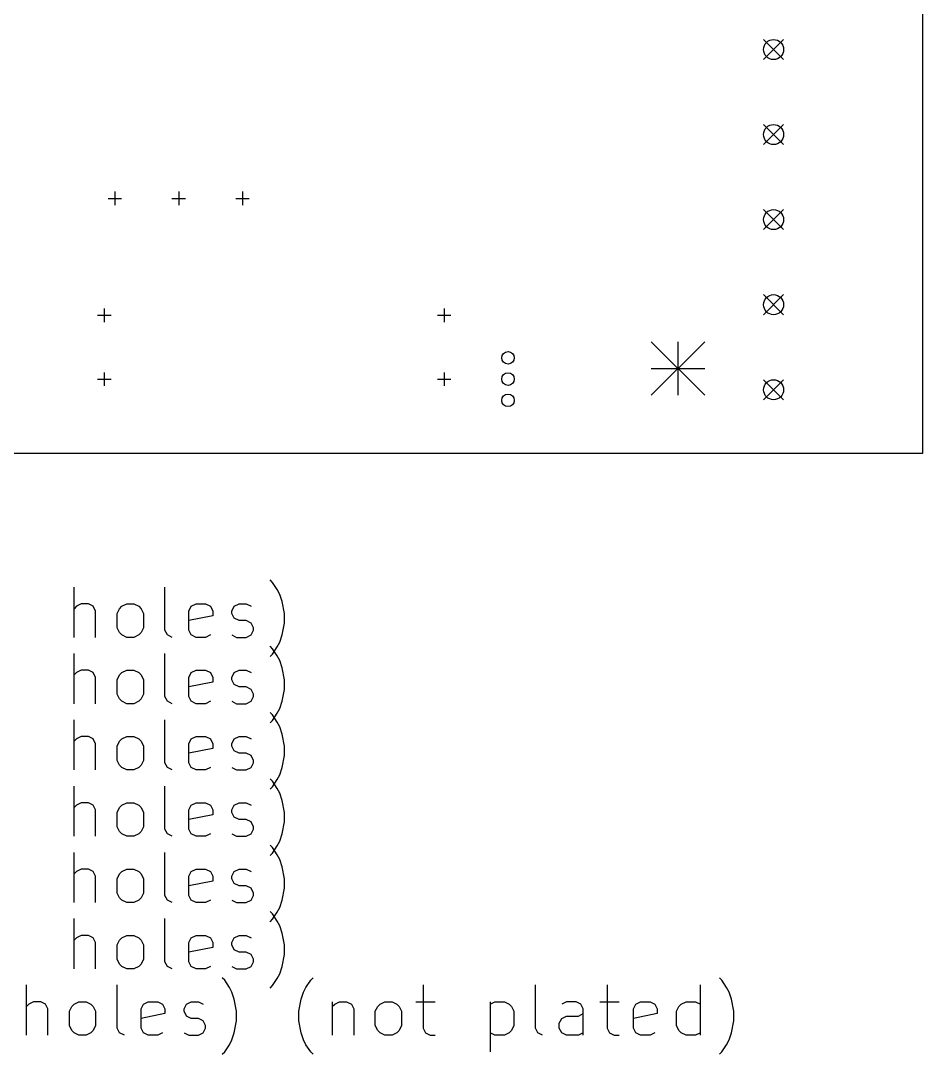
# Model space of a CAD drawing. Extents: x 65 to 175, y -154 to -27.
# Drawn here: x 121.4 to 175.3, y -154 to -92.3 of the extents above; entities that cross this region are included whole.
import ezdxf

# ---------------------------------------------------------------- set-up
doc = ezdxf.new("R2010")
doc.units = 0
doc.layers.add('BLACK', color=7, linetype='CONTINUOUS')

msp = doc.modelspace()

# ---------------------------------------------------------------- linework, layer by layer
at = {"layer": 'BLACK', "linetype": 'CONTINUOUS'}
for p, q in [((175.26, -26.67), (175.26, -118.11)), ((165.77, -93.38), (166.97, -94.58)), ((166.97, -93.38), (165.77, -94.58)), ((165.77, -98.46), (166.97, -99.66)), ((166.97, -98.46), (165.77, -99.66)), ((127, -102.47), (127, -103.27)), ((130.81, -102.47), (130.81, -103.27)), ((134.62, -102.47), (134.62, -103.27)), ((126.6, -102.87), (127.4, -102.87)), ((130.41, -102.87), (131.21, -102.87)), ((134.22, -102.87), (135.02, -102.87)), ((165.77, -103.54), (166.97, -104.74)), ((166.97, -103.54), (165.77, -104.74)), ((165.77, -108.62), (166.97, -109.82)), ((166.97, -108.62), (165.77, -109.82)), ((125.965, -109.855), (126.765, -109.855)), ((126.365, -109.455), (126.365, -110.255)), ((146.285, -109.855), (147.085, -109.855)), ((146.685, -109.455), (146.685, -110.255)), ((159.055, -111.43), (162.255, -114.63)), ((162.255, -111.43), (159.055, -114.63)), ((160.655, -111.43), (160.655, -114.63)), ((126.365, -113.265), (126.365, -114.065)), ((146.685, -113.265), (146.685, -114.065)), ((159.055, -113.03), (162.255, -113.03)), ((125.965, -113.665), (126.765, -113.665)), ((146.285, -113.665), (147.085, -113.665)), ((165.77, -113.7), (166.97, -114.9)), ((166.97, -113.7), (165.77, -114.9)), ((175.26, -118.11), (68.58, -118.11)), ((136.419, -125.806), (136.276, -125.664)), ((136.705, -126.235), (136.419, -125.806)), ((124.562, -129.092), (124.562, -126.092)), ((129.991, -128.664), (129.991, -126.092)), ((136.848, -126.521), (136.705, -126.235)), ((136.991, -126.949), (136.848, -126.521)), ((124.991, -127.092), (124.705, -127.235)), ((125.419, -127.092), (124.991, -127.092)), ((125.705, -127.235), (125.419, -127.092)), ((127.419, -127.235), (127.705, -127.092)), ((127.705, -127.092), (128.134, -127.092)), ((128.134, -127.092), (128.419, -127.235)), ((131.562, -127.235), (131.848, -127.092)), ((131.848, -127.092), (132.419, -127.092)), ((132.419, -127.092), (132.705, -127.235)), ((134.134, -127.235), (134.419, -127.092)), ((134.419, -127.092), (134.848, -127.092)), ((134.848, -127.092), (135.134, -127.235)), ((137.134, -127.664), (136.991, -126.949)), ((124.705, -127.235), (124.562, -127.378)), ((125.848, -127.521), (125.705, -127.235)), ((125.848, -129.092), (125.848, -127.521)), ((127.134, -127.664), (127.276, -127.378)), ((127.134, -128.521), (127.134, -127.664)), ((127.276, -127.378), (127.419, -127.235)), ((128.419, -127.235), (128.562, -127.378)), ((128.562, -127.378), (128.705, -127.664)), ((128.705, -127.664), (128.705, -128.521)), ((131.419, -127.521), (131.562, -127.235)), ((131.419, -128.664), (131.419, -127.521)), ((132.705, -127.235), (132.848, -127.521)), ((132.848, -127.521), (132.848, -127.806)), ((133.991, -127.521), (134.134, -127.235)), ((133.991, -127.664), (133.991, -127.521)), ((134.134, -127.949), (133.991, -127.664)), ((137.134, -128.235), (137.134, -127.664)), ((132.848, -127.806), (131.419, -128.092)), ((134.419, -128.092), (134.134, -127.949)), ((134.848, -128.092), (134.419, -128.092)), ((135.134, -128.235), (134.848, -128.092)), ((135.276, -128.521), (135.134, -128.235)), ((136.991, -128.949), (137.134, -128.235)), ((127.276, -128.806), (127.134, -128.521)), ((127.419, -128.949), (127.276, -128.806)), ((127.705, -129.092), (127.419, -128.949)), ((128.419, -128.949), (128.134, -129.092)), ((128.562, -128.806), (128.419, -128.949)), ((128.705, -128.521), (128.562, -128.806)), ((130.134, -128.949), (129.991, -128.664)), ((130.419, -129.092), (130.134, -128.949)), ((131.562, -128.949), (131.419, -128.664)), ((131.848, -129.092), (131.562, -128.949)), ((132.705, -128.949), (132.419, -129.092)), ((133.991, -128.949), (134.276, -129.092)), ((134.848, -129.092), (135.134, -128.949)), ((135.134, -128.949), (135.276, -128.664)), ((135.276, -128.664), (135.276, -128.521)), ((136.848, -129.378), (136.991, -128.949)), ((128.134, -129.092), (127.705, -129.092)), ((132.419, -129.092), (131.848, -129.092)), ((134.276, -129.092), (134.848, -129.092)), ((136.419, -129.766), (136.276, -129.624)), ((136.705, -129.664), (136.848, -129.378)), ((124.562, -133.052), (124.562, -130.052)), ((129.991, -132.624), (129.991, -130.052)), ((136.276, -130.235), (136.419, -130.092)), ((136.419, -130.092), (136.705, -129.664)), ((136.705, -130.195), (136.419, -129.766)), ((136.848, -130.481), (136.705, -130.195)), ((136.991, -130.909), (136.848, -130.481)), ((124.705, -131.195), (124.562, -131.338)), ((124.991, -131.052), (124.705, -131.195)), ((125.419, -131.052), (124.991, -131.052)), ((125.705, -131.195), (125.419, -131.052)), ((125.848, -131.481), (125.705, -131.195)), ((125.848, -133.052), (125.848, -131.481)), ((127.134, -131.624), (127.276, -131.338)), ((127.276, -131.338), (127.419, -131.195)), ((127.419, -131.195), (127.705, -131.052)), ((127.705, -131.052), (128.134, -131.052)), ((128.134, -131.052), (128.419, -131.195)), ((128.419, -131.195), (128.562, -131.338)), ((128.562, -131.338), (128.705, -131.624)), ((131.419, -131.481), (131.562, -131.195)), ((131.419, -132.624), (131.419, -131.481)), ((131.562, -131.195), (131.848, -131.052)), ((131.848, -131.052), (132.419, -131.052)), ((132.419, -131.052), (132.705, -131.195)), ((132.705, -131.195), (132.848, -131.481)), ((132.848, -131.481), (132.848, -131.766)), ((133.991, -131.481), (134.134, -131.195)), ((133.991, -131.624), (133.991, -131.481)), ((134.134, -131.195), (134.419, -131.052)), ((134.419, -131.052), (134.848, -131.052)), ((134.848, -131.052), (135.134, -131.195)), ((137.134, -131.624), (136.991, -130.909)), ((127.134, -132.481), (127.134, -131.624)), ((128.705, -131.624), (128.705, -132.481)), ((132.848, -131.766), (131.419, -132.052)), ((134.134, -131.909), (133.991, -131.624)), ((134.419, -132.052), (134.134, -131.909)), ((134.848, -132.052), (134.419, -132.052)), ((135.134, -132.195), (134.848, -132.052)), ((137.134, -132.195), (137.134, -131.624)), ((127.276, -132.766), (127.134, -132.481)), ((128.705, -132.481), (128.562, -132.766)), ((130.134, -132.909), (129.991, -132.624)), ((131.562, -132.909), (131.419, -132.624)), ((135.276, -132.481), (135.134, -132.195)), ((135.134, -132.909), (135.276, -132.624)), ((135.276, -132.624), (135.276, -132.481)), ((136.991, -132.909), (137.134, -132.195)), ((127.419, -132.909), (127.276, -132.766)), ((127.705, -133.052), (127.419, -132.909)), ((128.134, -133.052), (127.705, -133.052)), ((128.419, -132.909), (128.134, -133.052)), ((128.562, -132.766), (128.419, -132.909)), ((130.419, -133.052), (130.134, -132.909)), ((131.848, -133.052), (131.562, -132.909)), ((132.419, -133.052), (131.848, -133.052)), ((132.705, -132.909), (132.419, -133.052)), ((133.991, -132.909), (134.276, -133.052)), ((134.276, -133.052), (134.848, -133.052)), ((134.848, -133.052), (135.134, -132.909)), ((136.705, -133.624), (136.848, -133.338)), ((136.848, -133.338), (136.991, -132.909)), ((136.419, -133.726), (136.276, -133.584)), ((136.419, -134.052), (136.705, -133.624)), ((136.705, -134.155), (136.419, -133.726)), ((124.562, -137.012), (124.562, -134.012)), ((129.991, -136.584), (129.991, -134.012)), ((136.276, -134.195), (136.419, -134.052)), ((136.848, -134.441), (136.705, -134.155)), ((136.991, -134.869), (136.848, -134.441)), ((124.705, -135.155), (124.562, -135.298)), ((124.991, -135.012), (124.705, -135.155)), ((125.419, -135.012), (124.991, -135.012)), ((125.705, -135.155), (125.419, -135.012)), ((125.848, -135.441), (125.705, -135.155)), ((127.276, -135.298), (127.419, -135.155)), ((127.419, -135.155), (127.705, -135.012)), ((127.705, -135.012), (128.134, -135.012)), ((128.134, -135.012), (128.419, -135.155)), ((128.419, -135.155), (128.562, -135.298)), ((131.419, -135.441), (131.562, -135.155)), ((131.562, -135.155), (131.848, -135.012)), ((131.848, -135.012), (132.419, -135.012)), ((132.419, -135.012), (132.705, -135.155)), ((132.705, -135.155), (132.848, -135.441)), ((133.991, -135.441), (134.134, -135.155)), ((134.134, -135.155), (134.419, -135.012)), ((134.419, -135.012), (134.848, -135.012)), ((134.848, -135.012), (135.134, -135.155)), ((137.134, -135.584), (136.991, -134.869)), ((125.848, -137.012), (125.848, -135.441)), ((127.134, -135.584), (127.276, -135.298)), ((127.134, -136.441), (127.134, -135.584)), ((128.562, -135.298), (128.705, -135.584)), ((128.705, -135.584), (128.705, -136.441)), ((131.419, -136.584), (131.419, -135.441)), ((132.848, -135.726), (131.419, -136.012)), ((132.848, -135.441), (132.848, -135.726)), ((133.991, -135.584), (133.991, -135.441)), ((134.134, -135.869), (133.991, -135.584)), ((137.134, -136.155), (137.134, -135.584)), ((134.419, -136.012), (134.134, -135.869)), ((134.848, -136.012), (134.419, -136.012)), ((135.134, -136.155), (134.848, -136.012)), ((135.276, -136.441), (135.134, -136.155)), ((136.991, -136.869), (137.134, -136.155)), ((127.276, -136.726), (127.134, -136.441)), ((127.419, -136.869), (127.276, -136.726)), ((127.705, -137.012), (127.419, -136.869)), ((128.134, -137.012), (127.705, -137.012)), ((128.419, -136.869), (128.134, -137.012)), ((128.562, -136.726), (128.419, -136.869)), ((128.705, -136.441), (128.562, -136.726)), ((130.134, -136.869), (129.991, -136.584)), ((130.419, -137.012), (130.134, -136.869)), ((131.562, -136.869), (131.419, -136.584)), ((131.848, -137.012), (131.562, -136.869)), ((132.419, -137.012), (131.848, -137.012)), ((132.705, -136.869), (132.419, -137.012)), ((133.991, -136.869), (134.276, -137.012)), ((134.276, -137.012), (134.848, -137.012)), ((134.848, -137.012), (135.134, -136.869)), ((135.134, -136.869), (135.276, -136.584)), ((135.276, -136.584), (135.276, -136.441)), ((136.848, -137.298), (136.991, -136.869)), ((136.419, -137.686), (136.276, -137.544)), ((136.419, -138.012), (136.705, -137.584)), ((136.705, -137.584), (136.848, -137.298)), ((124.562, -140.972), (124.562, -137.972)), ((129.991, -140.544), (129.991, -137.972)), ((136.276, -138.155), (136.419, -138.012)), ((136.705, -138.115), (136.419, -137.686)), ((136.848, -138.401), (136.705, -138.115)), ((136.991, -138.829), (136.848, -138.401)), ((137.134, -139.544), (136.991, -138.829)), ((124.705, -139.115), (124.562, -139.258)), ((124.991, -138.972), (124.705, -139.115)), ((125.419, -138.972), (124.991, -138.972)), ((125.705, -139.115), (125.419, -138.972)), ((125.848, -139.401), (125.705, -139.115)), ((125.848, -140.972), (125.848, -139.401)), ((127.134, -139.544), (127.276, -139.258)), ((127.276, -139.258), (127.419, -139.115)), ((127.419, -139.115), (127.705, -138.972)), ((127.705, -138.972), (128.134, -138.972)), ((128.134, -138.972), (128.419, -139.115)), ((128.419, -139.115), (128.562, -139.258)), ((128.562, -139.258), (128.705, -139.544)), ((131.419, -139.401), (131.562, -139.115)), ((131.419, -140.544), (131.419, -139.401)), ((131.562, -139.115), (131.848, -138.972)), ((131.848, -138.972), (132.419, -138.972)), ((132.419, -138.972), (132.705, -139.115)), ((132.705, -139.115), (132.848, -139.401)), ((132.848, -139.401), (132.848, -139.686)), ((133.991, -139.401), (134.134, -139.115)), ((133.991, -139.544), (133.991, -139.401)), ((134.134, -139.115), (134.419, -138.972)), ((134.419, -138.972), (134.848, -138.972)), ((134.848, -138.972), (135.134, -139.115)), ((127.134, -140.401), (127.134, -139.544)), ((128.705, -139.544), (128.705, -140.401)), ((132.848, -139.686), (131.419, -139.972)), ((134.134, -139.829), (133.991, -139.544)), ((134.419, -139.972), (134.134, -139.829)), ((134.848, -139.972), (134.419, -139.972)), ((135.134, -140.115), (134.848, -139.972)), ((135.276, -140.401), (135.134, -140.115)), ((136.991, -140.829), (137.134, -140.115)), ((137.134, -140.115), (137.134, -139.544)), ((127.276, -140.686), (127.134, -140.401)), ((127.419, -140.829), (127.276, -140.686)), ((128.562, -140.686), (128.419, -140.829)), ((128.705, -140.401), (128.562, -140.686)), ((130.134, -140.829), (129.991, -140.544)), ((131.562, -140.829), (131.419, -140.544)), ((135.134, -140.829), (135.276, -140.544)), ((135.276, -140.544), (135.276, -140.401)), ((127.705, -140.972), (127.419, -140.829)), ((128.134, -140.972), (127.705, -140.972)), ((128.419, -140.829), (128.134, -140.972)), ((130.419, -140.972), (130.134, -140.829)), ((131.848, -140.972), (131.562, -140.829)), ((132.419, -140.972), (131.848, -140.972)), ((132.705, -140.829), (132.419, -140.972)), ((133.991, -140.829), (134.276, -140.972)), ((134.276, -140.972), (134.848, -140.972)), ((134.848, -140.972), (135.134, -140.829)), ((136.705, -141.544), (136.848, -141.258)), ((136.848, -141.258), (136.991, -140.829)), ((124.562, -144.932), (124.562, -141.932)), ((129.991, -144.504), (129.991, -141.932)), ((136.419, -141.646), (136.276, -141.504)), ((136.276, -142.115), (136.419, -141.972)), ((136.419, -141.972), (136.705, -141.544)), ((136.705, -142.075), (136.419, -141.646)), ((136.848, -142.361), (136.705, -142.075)), ((136.991, -142.789), (136.848, -142.361)), ((124.705, -143.075), (124.562, -143.218)), ((124.991, -142.932), (124.705, -143.075)), ((125.419, -142.932), (124.991, -142.932)), ((125.705, -143.075), (125.419, -142.932)), ((125.848, -143.361), (125.705, -143.075)), ((127.134, -143.504), (127.276, -143.218)), ((127.276, -143.218), (127.419, -143.075)), ((127.419, -143.075), (127.705, -142.932)), ((127.705, -142.932), (128.134, -142.932)), ((128.134, -142.932), (128.419, -143.075)), ((128.419, -143.075), (128.562, -143.218)), ((128.562, -143.218), (128.705, -143.504)), ((131.419, -143.361), (131.562, -143.075)), ((131.562, -143.075), (131.848, -142.932)), ((131.848, -142.932), (132.419, -142.932)), ((132.419, -142.932), (132.705, -143.075)), ((132.705, -143.075), (132.848, -143.361)), ((133.991, -143.361), (134.134, -143.075)), ((134.134, -143.075), (134.419, -142.932)), ((134.419, -142.932), (134.848, -142.932)), ((134.848, -142.932), (135.134, -143.075)), ((137.134, -143.504), (136.991, -142.789)), ((125.848, -144.932), (125.848, -143.361)), ((127.134, -144.361), (127.134, -143.504)), ((128.705, -143.504), (128.705, -144.361)), ((131.419, -144.504), (131.419, -143.361)), ((132.848, -143.646), (131.419, -143.932)), ((132.848, -143.361), (132.848, -143.646)), ((133.991, -143.504), (133.991, -143.361)), ((134.134, -143.789), (133.991, -143.504)), ((134.419, -143.932), (134.134, -143.789)), ((137.134, -144.075), (137.134, -143.504)), ((127.276, -144.646), (127.134, -144.361)), ((128.705, -144.361), (128.562, -144.646)), ((134.848, -143.932), (134.419, -143.932)), ((135.134, -144.075), (134.848, -143.932)), ((135.276, -144.361), (135.134, -144.075)), ((135.276, -144.504), (135.276, -144.361)), ((136.991, -144.789), (137.134, -144.075)), ((127.419, -144.789), (127.276, -144.646)), ((127.705, -144.932), (127.419, -144.789)), ((128.134, -144.932), (127.705, -144.932)), ((128.419, -144.789), (128.134, -144.932)), ((128.562, -144.646), (128.419, -144.789)), ((130.134, -144.789), (129.991, -144.504)), ((130.419, -144.932), (130.134, -144.789)), ((131.562, -144.789), (131.419, -144.504)), ((131.848, -144.932), (131.562, -144.789)), ((132.419, -144.932), (131.848, -144.932)), ((132.705, -144.789), (132.419, -144.932)), ((133.991, -144.789), (134.276, -144.932)), ((134.276, -144.932), (134.848, -144.932)), ((134.848, -144.932), (135.134, -144.789)), ((135.134, -144.789), (135.276, -144.504)), ((136.848, -145.218), (136.991, -144.789)), ((136.419, -145.606), (136.276, -145.464)), ((136.419, -145.932), (136.705, -145.504)), ((136.705, -146.035), (136.419, -145.606)), ((136.705, -145.504), (136.848, -145.218)), ((124.562, -148.892), (124.562, -145.892)), ((129.991, -148.464), (129.991, -145.892)), ((136.276, -146.075), (136.419, -145.932)), ((136.848, -146.321), (136.705, -146.035)), ((124.991, -146.892), (124.705, -147.035)), ((125.419, -146.892), (124.991, -146.892)), ((125.705, -147.035), (125.419, -146.892)), ((127.419, -147.035), (127.705, -146.892)), ((127.705, -146.892), (128.134, -146.892)), ((128.134, -146.892), (128.419, -147.035)), ((131.562, -147.035), (131.848, -146.892)), ((131.848, -146.892), (132.419, -146.892)), ((132.419, -146.892), (132.705, -147.035)), ((134.134, -147.035), (134.419, -146.892)), ((134.419, -146.892), (134.848, -146.892)), ((134.848, -146.892), (135.134, -147.035)), ((136.991, -146.749), (136.848, -146.321)), ((137.134, -147.464), (136.991, -146.749)), ((124.705, -147.035), (124.562, -147.178)), ((125.848, -147.321), (125.705, -147.035)), ((125.848, -148.892), (125.848, -147.321)), ((127.134, -147.464), (127.276, -147.178)), ((127.134, -148.321), (127.134, -147.464)), ((127.276, -147.178), (127.419, -147.035)), ((128.419, -147.035), (128.562, -147.178)), ((128.562, -147.178), (128.705, -147.464)), ((128.705, -147.464), (128.705, -148.321)), ((131.419, -147.321), (131.562, -147.035)), ((131.419, -148.464), (131.419, -147.321)), ((132.705, -147.035), (132.848, -147.321)), ((132.848, -147.321), (132.848, -147.606)), ((133.991, -147.321), (134.134, -147.035)), ((133.991, -147.464), (133.991, -147.321)), ((134.134, -147.749), (133.991, -147.464)), ((137.134, -148.035), (137.134, -147.464)), ((132.848, -147.606), (131.419, -147.892)), ((134.419, -147.892), (134.134, -147.749)), ((134.848, -147.892), (134.419, -147.892)), ((135.134, -148.035), (134.848, -147.892)), ((135.276, -148.321), (135.134, -148.035)), ((136.991, -148.749), (137.134, -148.035)), ((127.276, -148.606), (127.134, -148.321)), ((127.419, -148.749), (127.276, -148.606)), ((127.705, -148.892), (127.419, -148.749)), ((128.419, -148.749), (128.134, -148.892)), ((128.562, -148.606), (128.419, -148.749)), ((128.705, -148.321), (128.562, -148.606)), ((130.134, -148.749), (129.991, -148.464)), ((130.419, -148.892), (130.134, -148.749)), ((131.562, -148.749), (131.419, -148.464)), ((131.848, -148.892), (131.562, -148.749)), ((132.705, -148.749), (132.419, -148.892)), ((133.991, -148.749), (134.276, -148.892)), ((134.848, -148.892), (135.134, -148.749)), ((135.134, -148.749), (135.276, -148.464)), ((135.276, -148.464), (135.276, -148.321)), ((136.848, -149.178), (136.991, -148.749)), ((128.134, -148.892), (127.705, -148.892)), ((132.419, -148.892), (131.848, -148.892)), ((134.276, -148.892), (134.848, -148.892)), ((136.705, -149.464), (136.848, -149.178)), ((121.705, -152.852), (121.705, -149.852)), ((127.134, -152.424), (127.134, -149.852)), ((133.562, -149.566), (133.419, -149.424)), ((133.848, -149.995), (133.562, -149.566)), ((133.991, -150.281), (133.848, -149.995)), ((136.276, -150.035), (136.419, -149.892)), ((136.419, -149.892), (136.705, -149.464)), ((138.276, -150.281), (138.419, -149.995)), ((138.419, -149.995), (138.705, -149.566)), ((138.705, -149.566), (138.848, -149.424)), ((145.419, -149.852), (145.419, -152.424)), ((152.134, -152.424), (152.134, -149.852)), ((156.419, -149.852), (156.419, -152.424)), ((161.991, -152.852), (161.991, -149.852)), ((163.276, -149.566), (163.134, -149.424)), ((163.562, -149.995), (163.276, -149.566)), ((163.705, -150.281), (163.562, -149.995)), ((134.134, -150.709), (133.991, -150.281)), ((138.134, -150.709), (138.276, -150.281)), ((163.848, -150.709), (163.705, -150.281)), ((121.848, -150.995), (121.705, -151.138)), ((122.134, -150.852), (121.848, -150.995)), ((122.562, -150.852), (122.134, -150.852)), ((122.848, -150.995), (122.562, -150.852)), ((122.991, -151.281), (122.848, -150.995)), ((124.276, -151.424), (124.419, -151.138)), ((124.419, -151.138), (124.562, -150.995)), ((124.562, -150.995), (124.848, -150.852)), ((124.848, -150.852), (125.276, -150.852)), ((125.276, -150.852), (125.562, -150.995)), ((125.562, -150.995), (125.705, -151.138)), ((125.705, -151.138), (125.848, -151.424)), ((128.562, -151.281), (128.705, -150.995)), ((128.705, -150.995), (128.991, -150.852)), ((128.991, -150.852), (129.562, -150.852)), ((129.562, -150.852), (129.848, -150.995)), ((129.848, -150.995), (129.991, -151.281)), ((131.134, -151.281), (131.276, -150.995)), ((131.276, -150.995), (131.562, -150.852)), ((131.562, -150.852), (131.991, -150.852)), ((131.991, -150.852), (132.276, -150.995)), ((134.276, -151.424), (134.134, -150.709)), ((137.991, -151.424), (138.134, -150.709)), ((139.991, -150.852), (139.991, -152.852)), ((139.991, -151.138), (140.134, -150.995)), ((140.134, -150.995), (140.419, -150.852)), ((140.419, -150.852), (140.848, -150.852)), ((140.848, -150.852), (141.134, -150.995)), ((141.134, -150.995), (141.276, -151.281)), ((142.562, -151.424), (142.705, -151.138)), ((142.705, -151.138), (142.848, -150.995)), ((142.848, -150.995), (143.134, -150.852)), ((143.134, -150.852), (143.562, -150.852)), ((143.562, -150.852), (143.848, -150.995)), ((143.848, -150.995), (143.991, -151.138)), ((143.991, -151.138), (144.134, -151.424)), ((144.991, -150.852), (146.134, -150.852)), ((149.419, -150.852), (149.419, -153.852)), ((149.419, -150.995), (149.705, -150.852)), ((149.705, -150.852), (150.276, -150.852)), ((150.276, -150.852), (150.562, -150.995)), ((150.562, -150.995), (150.705, -151.138)), ((150.705, -151.138), (150.848, -151.424)), ((153.991, -150.852), (153.705, -150.995)), ((154.562, -150.852), (153.991, -150.852)), ((154.848, -150.995), (154.562, -150.852)), ((154.991, -151.281), (154.848, -150.995)), ((155.991, -150.852), (157.134, -150.852)), ((157.991, -151.281), (158.134, -150.995)), ((158.134, -150.995), (158.419, -150.852)), ((158.419, -150.852), (158.991, -150.852)), ((158.991, -150.852), (159.276, -150.995)), ((159.276, -150.995), (159.419, -151.281)), ((160.562, -151.424), (160.705, -151.138)), ((160.705, -151.138), (160.848, -150.995)), ((160.848, -150.995), (161.134, -150.852)), ((161.134, -150.852), (161.705, -150.852)), ((161.705, -150.852), (161.991, -150.995)), ((163.991, -151.424), (163.848, -150.709)), ((122.991, -152.852), (122.991, -151.281)), ((124.276, -152.281), (124.276, -151.424)), ((125.848, -151.424), (125.848, -152.281)), ((128.562, -152.424), (128.562, -151.281)), ((129.991, -151.566), (128.562, -151.852)), ((129.991, -151.281), (129.991, -151.566)), ((131.134, -151.424), (131.134, -151.281)), ((131.276, -151.709), (131.134, -151.424)), ((131.562, -151.852), (131.276, -151.709)), ((131.991, -151.852), (131.562, -151.852)), ((132.276, -151.995), (131.991, -151.852)), ((134.276, -151.995), (134.276, -151.424)), ((137.991, -151.995), (137.991, -151.424)), ((141.276, -151.281), (141.276, -152.852)), ((142.562, -152.281), (142.562, -151.424)), ((144.134, -151.424), (144.134, -152.281)), ((150.848, -151.424), (150.848, -152.281)), ((153.562, -152.138), (153.705, -151.852)), ((153.705, -151.852), (153.991, -151.709)), ((153.991, -151.709), (154.705, -151.709)), ((154.705, -151.709), (154.991, -151.566)), ((154.991, -152.852), (154.991, -151.281)), ((157.991, -152.424), (157.991, -151.281)), ((159.419, -151.566), (157.991, -151.852)), ((159.419, -151.281), (159.419, -151.566)), ((160.562, -152.281), (160.562, -151.424)), ((163.991, -151.995), (163.991, -151.424)), ((124.419, -152.566), (124.276, -152.281)), ((125.848, -152.281), (125.705, -152.566)), ((127.276, -152.709), (127.134, -152.424)), ((128.705, -152.709), (128.562, -152.424)), ((132.419, -152.281), (132.276, -151.995)), ((132.276, -152.709), (132.419, -152.424)), ((132.419, -152.424), (132.419, -152.281)), ((134.134, -152.709), (134.276, -151.995)), ((138.134, -152.709), (137.991, -151.995)), ((142.705, -152.566), (142.562, -152.281)), ((144.134, -152.281), (143.991, -152.566)), ((145.419, -152.424), (145.562, -152.709)), ((150.848, -152.281), (150.705, -152.566)), ((152.276, -152.709), (152.134, -152.424)), ((153.562, -152.424), (153.562, -152.138)), ((153.705, -152.709), (153.562, -152.424)), ((156.419, -152.424), (156.562, -152.709)), ((158.134, -152.709), (157.991, -152.424)), ((160.705, -152.566), (160.562, -152.281)), ((163.848, -152.709), (163.991, -151.995)), ((124.562, -152.709), (124.419, -152.566)), ((124.848, -152.852), (124.562, -152.709)), ((125.276, -152.852), (124.848, -152.852)), ((125.562, -152.709), (125.276, -152.852)), ((125.705, -152.566), (125.562, -152.709)), ((127.562, -152.852), (127.276, -152.709)), ((128.991, -152.852), (128.705, -152.709)), ((129.562, -152.852), (128.991, -152.852)), ((129.848, -152.709), (129.562, -152.852)), ((131.134, -152.709), (131.419, -152.852)), ((131.419, -152.852), (131.991, -152.852)), ((131.991, -152.852), (132.276, -152.709)), ((133.991, -153.138), (134.134, -152.709)), ((138.276, -153.138), (138.134, -152.709)), ((142.848, -152.709), (142.705, -152.566)), ((143.134, -152.852), (142.848, -152.709)), ((143.562, -152.852), (143.134, -152.852)), ((143.848, -152.709), (143.562, -152.852)), ((143.991, -152.566), (143.848, -152.709)), ((145.562, -152.709), (145.848, -152.852)), ((145.848, -152.852), (146.134, -152.852)), ((149.705, -152.852), (149.419, -152.709)), ((150.276, -152.852), (149.705, -152.852)), ((150.562, -152.709), (150.276, -152.852)), ((150.705, -152.566), (150.562, -152.709)), ((152.562, -152.852), (152.276, -152.709)), ((153.991, -152.852), (153.705, -152.709)), ((154.705, -152.852), (153.991, -152.852)), ((154.991, -152.709), (154.705, -152.852)), ((156.562, -152.709), (156.848, -152.852)), ((156.848, -152.852), (157.134, -152.852)), ((158.419, -152.852), (158.134, -152.709)), ((158.991, -152.852), (158.419, -152.852)), ((159.276, -152.709), (158.991, -152.852)), ((160.848, -152.709), (160.705, -152.566)), ((161.134, -152.852), (160.848, -152.709)), ((161.705, -152.852), (161.134, -152.852)), ((161.991, -152.709), (161.705, -152.852)), ((163.705, -153.138), (163.848, -152.709)), ((133.562, -153.852), (133.848, -153.424)), ((133.848, -153.424), (133.991, -153.138)), ((138.419, -153.424), (138.276, -153.138)), ((138.705, -153.852), (138.419, -153.424)), ((163.276, -153.852), (163.562, -153.424)), ((163.562, -153.424), (163.705, -153.138)), ((133.419, -153.995), (133.562, -153.852)), ((138.848, -153.995), (138.705, -153.852)), ((163.134, -153.995), (163.276, -153.852))]:
    msp.add_line(p, q, dxfattribs=at)
at = {"layer": 'BLACK'}
for centre, radius in [((166.37, -93.98), 0.6), ((166.37, -99.06), 0.6), ((166.37, -104.14), 0.6), ((166.37, -109.22), 0.6), ((150.495, -112.395), 0.375), ((150.495, -113.665), 0.375), ((166.37, -114.3), 0.6), ((150.495, -114.935), 0.375)]:
    msp.add_circle(centre, radius, dxfattribs=at)

doc.saveas('drawing.dxf')
